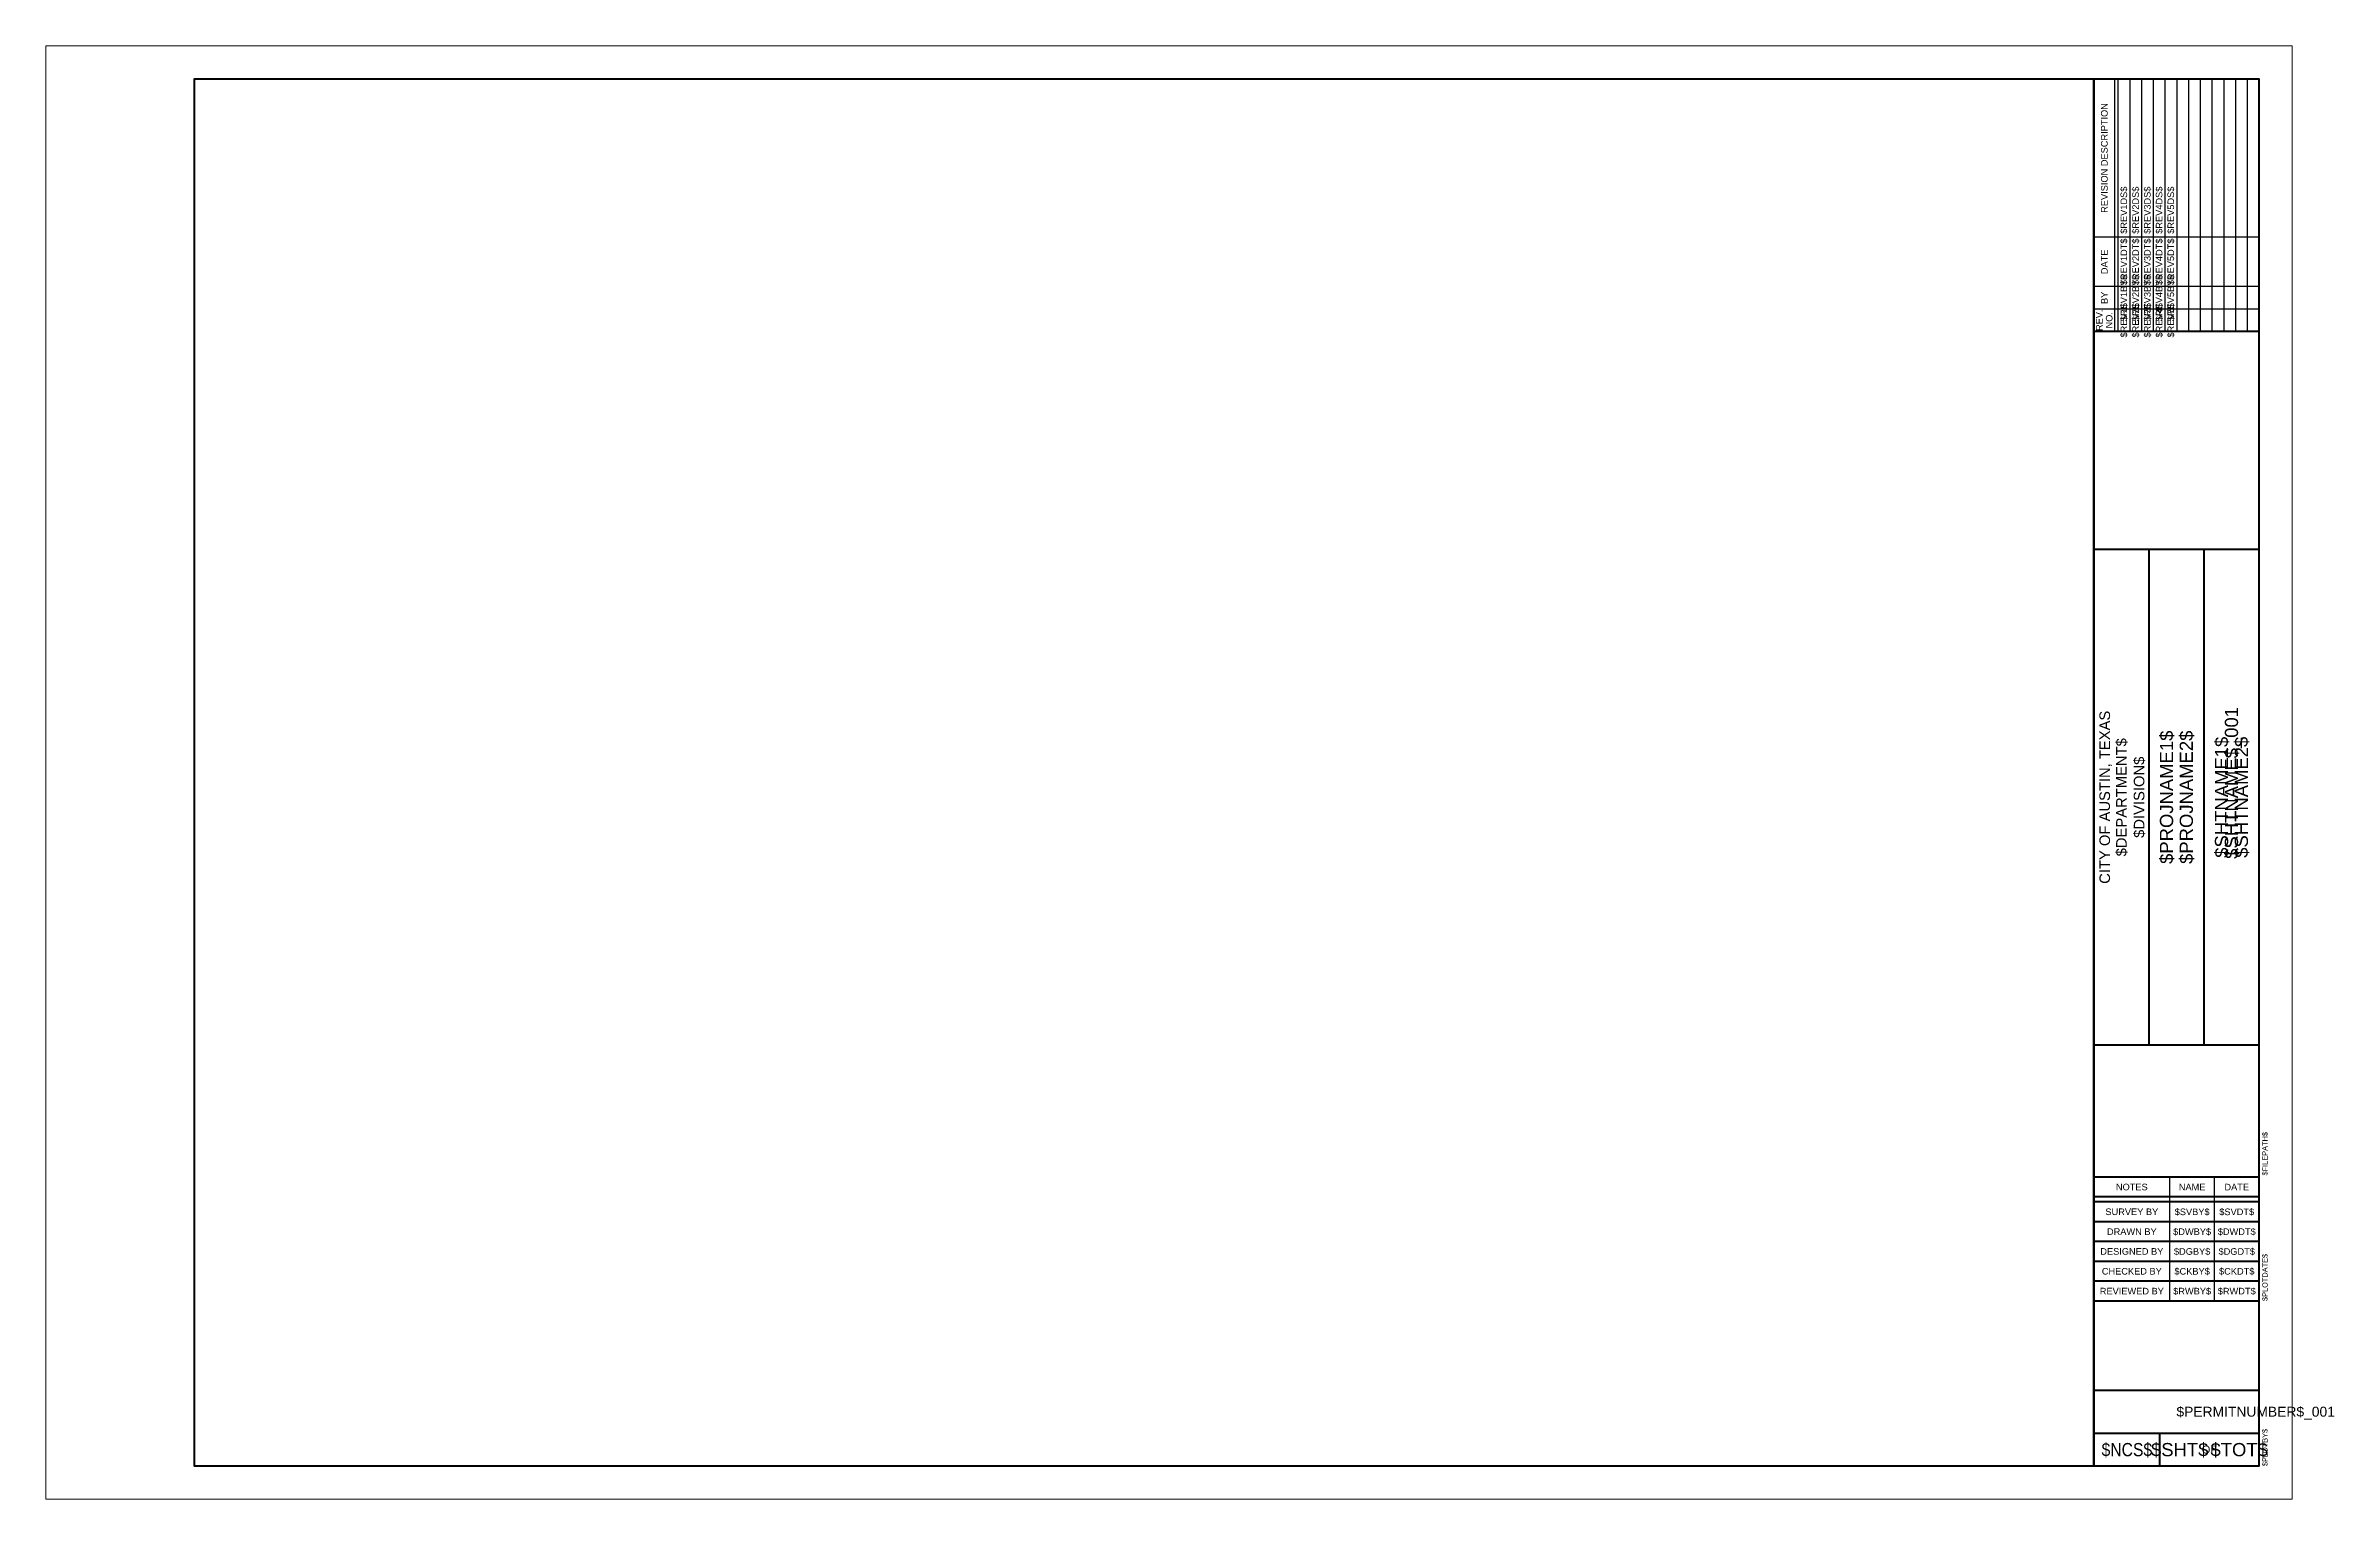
# Model space of a CAD drawing. Extents: x 0 to 34.6, y 0 to 22.
import ezdxf
from ezdxf.enums import TextEntityAlignment as Align

# ---------------------------------------------------------------- set-up
doc = ezdxf.new("R2010")
doc.units = 0
doc.header["$LTSCALE"] = 0.01
doc.header["$MEASUREMENT"] = 0
doc.layers.get('0').update_dxf_attribs({"lineweight": 20})
doc.layers.add('G-ANNO-TTBL', color=7, linetype='Continuous', lineweight=50)
doc.layers.add('G-ANNO-TTBL-TEXT', color=7, linetype='Continuous', lineweight=20)
doc.layers.add('G-ANNO-TTBL-NPLT', color=7, linetype='Continuous', lineweight=20, plot=False)
doc.styles.add('COA', font='arial.ttf')

msp = doc.modelspace()

# ---------------------------------------------------------------- linework, layer by layer
at = {"layer": 'G-ANNO-TTBL', "lineweight": 120, "flags": 128}
for points in [[(31, 0.5), (2.25, 0.5), (2.25, 21.5), (31, 21.5), (31, 0.5)], [(31, 21.5), (33.5, 21.5), (33.5, 0.5), (31, 0.5)]]:
    msp.add_lwpolyline(points, close=True, dxfattribs=at)
at = {"layer": 'G-ANNO-TTBL', "lineweight": 25}
for points in [[(31.315, 21.5), (31.315, 17.675)], [(31.365, 21.5), (31.365, 17.675)], [(31.543, 21.5), (31.543, 17.675)], [(31.721, 21.5), (31.721, 17.675)], [(31.899, 21.5), (31.899, 17.675)], [(32.076, 21.5), (32.076, 17.675)], [(32.254, 21.5), (32.254, 17.675)], [(32.432, 21.5), (32.432, 17.675)], [(32.61, 21.5), (32.61, 17.675)], [(32.788, 21.5), (32.788, 17.675)], [(32.966, 21.5), (32.966, 17.675)], [(33.144, 21.5), (33.144, 17.675)], [(33.322, 21.5), (33.322, 17.675)], [(33.5, 19.105), (31, 19.105)], [(33.5, 18.355), (31, 18.355)], [(33.5, 18.015), (31, 18.015)], [(32.15, 3), (32.15, 4.875)], [(32.825, 3), (32.825, 4.875)]]:
    msp.add_lwpolyline(points, dxfattribs=at)
at = {"layer": 'G-ANNO-TTBL'}
for points in [[(33.5, 17.675), (31, 17.675)], [(33.5, 14.375), (31, 14.375)], [(31.833, 14.375), (31.833, 6.875)], [(32.667, 14.375), (32.667, 6.875)], [(33.5, 6.875), (31, 6.875)], [(33.5, 4.875), (31, 4.875)], [(33.5, 4.575), (31, 4.575)], [(33.5, 4.5), (31, 4.5)], [(33.5, 4.2), (31, 4.2)], [(33.5, 3.9), (31, 3.9)], [(33.5, 3.6), (31, 3.6)], [(33.5, 3.3), (31, 3.3)], [(33.5, 3), (31, 3)], [(31, 1.65), (33.5, 1.65)], [(31, 1), (33.5, 1)], [(32, 0.5), (32, 1)]]:
    msp.add_lwpolyline(points, dxfattribs=at)
at = {"layer": 'G-ANNO-TTBL-NPLT', "flags": 128}
msp.add_lwpolyline([(0, 0), (34, 0), (34, 22), (0, 22), (0, 0)], close=True, dxfattribs=at)

# ---------------------------------------------------------------- texts
at = {"color": 0, "linetype": 'ByBlock', "lineweight": -2, "transparency": 16777216, "insert": (32.75, 0.751), "char_height": 0.12, "attachment_point": 5, "style": 'COA'}
msp.add_mtext_dynamic_manual_height_columns('OF', width=0.75, gutter_width=1, heights=[0], dxfattribs=at)
at = {"color": 0, "linetype": 'ByBlock', "lineweight": -2, "transparency": 16777216, "style": 'COA'}
for tag, p in [('$REV1DS$', (31.454, 19.154)), ('$REV2DS$', (31.632, 19.154)), ('$REV3DS$', (31.81, 19.154)), ('$REV4DS$', (31.988, 19.154)), ('$REV5DS$', (32.165, 19.154))]:
    msp.add_attdef(tag, text='####', height=0.1, rotation=90, dxfattribs=at).set_placement(p, align=Align.MIDDLE_LEFT)
for tag, text, height, p in [('$REV1DT$', '####', 0.1, (31.454, 18.729)), ('$REV2DT$', '####', 0.1, (31.632, 18.729)), ('$REV3DT$', '####', 0.1, (31.81, 18.729)), ('$REV4DT$', '####', 0.1, (31.988, 18.729)), ('$REV5DT$', '####', 0.1, (32.165, 18.729)), ('$REV1BY$', '####', 0.1, (31.454, 18.184)), ('$REV2BY$', '####', 0.1, (31.632, 18.184)), ('$REV3BY$', '####', 0.1, (31.81, 18.184)), ('$REV4BY$', '####', 0.1, (31.988, 18.184)), ('$REV5BY$', '####', 0.1, (32.165, 18.184)), ('$REV1$', '####', 0.1, (31.454, 17.844)), ('$REV2$', '####', 0.1, (31.632, 17.844)), ('$REV3$', '####', 0.1, (31.81, 17.844)), ('$REV4$', '####', 0.1, (31.988, 17.844)), ('$REV5$', '####', 0.1, (32.165, 17.844)), ('$PROJNAME1$', 'ASDF1', 0.2, (32.1, 10.625)), ('$PROJNAME2$', 'ASDF2', 0.2, (32.4, 10.625)), ('$SHTNAME1$', 'SHEET NAME 1', 0.2, (32.933, 10.625)), ('$SHTNAME2$', 'ASDF', 0.2, (33.233, 10.625))]:
    msp.add_attdef(tag, text=text, height=height, rotation=90, dxfattribs=at).set_placement(p, align=Align.MIDDLE_CENTER)
msp.add_attdef('$SHTNAME$_001', (33.183, 9.693), '############', height=0.2, rotation=90, dxfattribs=at)
for tag, text, p in [('$FILEPATH$', 'M:\\DEVELOPMENT\\CAD\\BLOCKS_AW.DWG, COA_PDF_8.5X11_M, COA_ESD.STB', (33.55, 4.9)), ('$PLOTDATE$', '5/16/2017 8:02 AM', (33.55, 3)), ('$PLOTBY$', 'VOICULESCU, ISTVAN', (33.55, 0.5))]:
    msp.add_attdef(tag, text=text, height=0.08, rotation=90, dxfattribs=at).set_placement(p, align=Align.TOP_LEFT)
for tag, text, height, p in [('$SVBY$', '####', 0.1, (32.488, 4.35)), ('$SVDT$', '####', 0.1, (33.163, 4.35)), ('$DWBY$', '####', 0.1, (32.488, 4.05)), ('$DWDT$', '####', 0.1, (33.163, 4.05)), ('$DGBY$', '####', 0.1, (32.488, 3.75)), ('$CKBY$', '####', 0.1, (32.488, 3.45)), ('$DGDT$', '####', 0.1, (33.163, 3.75)), ('$CKDT$', '####', 0.1, (33.163, 3.45)), ('$RWBY$', '####', 0.1, (32.488, 3.15)), ('$RWDT$', '####', 0.1, (33.163, 3.15)), ('$SHT$', '%%U1', 0.2, (32.3, 0.751)), ('$TOT$', '%%U1', 0.2, (33.2, 0.751))]:
    msp.add_attdef(tag, text=text, height=height, dxfattribs=at).set_placement(p, align=Align.MIDDLE_CENTER)
msp.add_attdef('$PERMITNUMBER$_001', (32.25, 1.25), '#', height=0.15, dxfattribs=at)
at = {"color": 0, "linetype": 'ByBlock', "lineweight": -2, "transparency": 16777216, "style": 'COA', "width": 0.85}
msp.add_attdef('$NCS$', text='SHEET', height=0.2, dxfattribs=at).set_placement((31.5, 0.751), align=Align.MIDDLE_CENTER)
at = {"layer": 'G-ANNO-TTBL-TEXT', "char_height": 0.1, "attachment_point": 5, "rotation": 90, "style": 'COA'}
for s, insert, width in [('REVISION DESCRIPTION', (31.16, 20.302), 1.78342), ('DATE', (31.16, 18.729), 0.1), ('BY', (31.16, 18.184), 0.1)]:
    msp.add_mtext(s, dxfattribs=dict(at, insert=insert, width=width))
at = {"layer": 'G-ANNO-TTBL-TEXT', "insert": (31.158, 17.845), "char_height": 0.1, "attachment_point": 5, "rotation": 90, "line_spacing_factor": 0.9, "style": 'COA'}
msp.add_mtext('REV.\\PNO.', dxfattribs=at)
at = {"layer": 'G-ANNO-TTBL-TEXT', "color": 0, "linetype": 'ByBlock', "lineweight": -2, "transparency": 16777216, "insert": (31.18, 10.625), "char_height": 0.16, "width": 5.63881, "attachment_point": 5, "rotation": 90, "style": 'COA'}
msp.add_mtext('CITY OF AUSTIN, TEXAS  ', dxfattribs=at)
at = {"layer": 'G-ANNO-TTBL-TEXT', "char_height": 0.1, "attachment_point": 5, "style": 'COA'}
for s, insert, width in [('NOTES', (31.575, 4.725), 0.48124), ('NAME', (32.488, 4.725), 0.40362), ('DATE', (33.163, 4.725), 0.37258), ('SURVEY BY', (31.575, 4.35), 0.79966), ('DRAWN BY', (31.575, 4.05), 0.75286), ('DESIGNED BY', (31.575, 3.75), 0.95484), ('CHECKED BY', (31.575, 3.45), 0.90825), ('REVIEWED BY', (31.575, 3.15), 0.97033)]:
    msp.add_mtext(s, dxfattribs=dict(at, insert=insert, width=width))
at = {"layer": 'G-ANNO-TTBL-TEXT', "color": 0, "linetype": 'ByBlock', "lineweight": -2, "transparency": 16777216, "style": 'COA'}
for tag, p in [('$DEPARTMENT$', (31.417, 10.625)), ('$DIVISION$', (31.685, 10.625))]:
    msp.add_attdef(tag, text='#####', height=0.16, rotation=90, dxfattribs=at).set_placement(p, align=Align.MIDDLE_CENTER)

doc.saveas('drawing.dxf')
